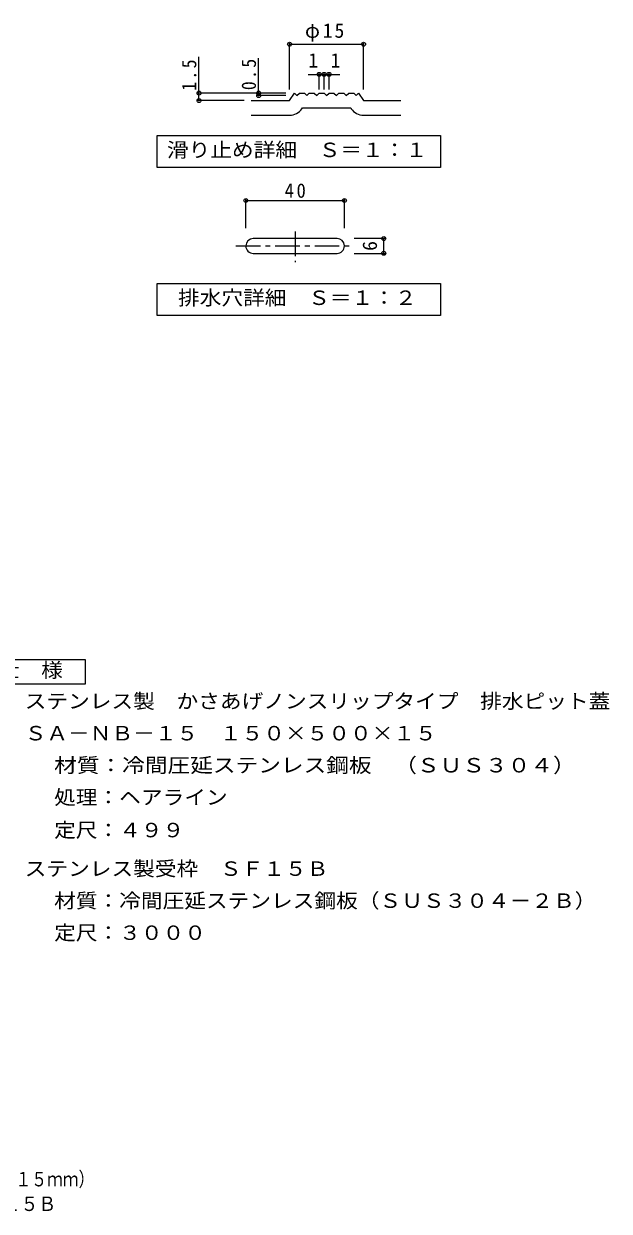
# Model space of a CAD drawing. Units: millimetres at full size, with parts at other scales. Extents: x -302 to 307, y -271 to 214.
# Drawn here: x 69.2 to 306.7, y -270.5 to 211.3 of the extents above; entities that cross this region are included whole.
import ezdxf
from ezdxf.enums import TextEntityAlignment as Align

# ---------------------------------------------------------------- set-up
doc = ezdxf.new("R2010")
doc.units = ezdxf.units.MM
doc.header["$LTSCALE"] = 2
doc.header["$PDMODE"] = 32
doc.header["$PDSIZE"] = 1.6
doc.linetypes.add('CHAIN1', pattern=[8, 5, -1, 1, -1])
for name, color, linetype, lineweight in [('C-0', 3, 'Continuous', 9), ('C-2', 3, 'Continuous', 9), ('C-4', 7, 'Continuous', 9), ('C-5', 3, 'Continuous', 9), ('D-5', 7, 'Continuous', 9)]:
    doc.layers.add(name, color=color, linetype=linetype, lineweight=lineweight)
doc.layers.add('F-4_F-4ﾚｲﾔ', color=2, linetype='Continuous')
doc.layers.add('F-5_F-5ﾚｲﾔ', color=2, linetype='Continuous')
doc.styles.add('ＭＳ ゴシック', font='')
doc.styles.get('ＭＳ ゴシック').set_extended_font_data('MS Gothic')

msp = doc.modelspace()

# ---------------------------------------------------------------- linework, layer by layer
at = {"layer": 'C-0', "color": 7}
for p, q in [((159.296, 128.361), (159.296, 140.167)), ((199.296, 128.361), (199.296, 140.167)), ((159.296, 139.567), (199.296, 139.567)), ((215.863, 124.123), (203.274, 124.123)), ((215.263, 118.124), (215.263, 124.123)), ((203.274, 118.124), (215.863, 118.124))]:
    msp.add_line(p, q, dxfattribs=at)
at = {"layer": 'C-0', "linetype": 'CHAIN1'}
for p, q in [((179.296, 127.04), (179.296, 114.511)), ((155.234, 121.123), (201.956, 121.123))]:
    msp.add_line(p, q, dxfattribs=at)
at = {"layer": 'C-0'}
for p, q in [((196.296, 124.123), (162.296, 124.123)), ((162.296, 118.124), (196.296, 118.124))]:
    msp.add_line(p, q, dxfattribs=at)
for centre, start, end in [((162.296, 121.123), 89.99997, 179.99881), ((162.296, 121.123), 179.9994, 270), ((196.296, 121.123), 1.16566, 89.99944), ((196.296, 121.123), 270, 0.00124)]:
    msp.add_arc(centre, 3, start, end, dxfattribs=at)
at = {"layer": 'C-2'}
for p, q in [((177.055, 180.122), (179.055, 183.122)), ((161.428, 180.122), (177.055, 180.122)), ((161.428, 174.122), (177.055, 174.122)), ((182.047, 176.794), (182.266, 177.123)), ((182.266, 177.123), (201.844, 177.123)), ((201.844, 177.123), (202.063, 176.794)), ((207.055, 174.122), (222.212, 174.122))]:
    msp.add_line(p, q, dxfattribs=at)
for points in [[(179.055, 183.122), (180.055, 182.122), (181.055, 183.122), (183.055, 183.122), (184.055, 182.122), (185.055, 183.122), (187.055, 183.122), (188.055, 182.122), (189.055, 183.122), (191.055, 183.122), (192.055, 182.122), (193.055, 183.122), (195.055, 183.122), (196.055, 182.122), (197.055, 183.122), (199.055, 183.122), (200.055, 182.122), (201.055, 183.122), (203.055, 183.122), (204.055, 182.122), (205.055, 183.122)], [(205.055, 183.122), (207.055, 180.122), (222.212, 180.122)]]:
    msp.add_lwpolyline(points, dxfattribs=at)
for centre, start, end in [((177.055, 180.122), 270, 326.30992), ((207.055, 180.122), 213.69006, 270)]:
    msp.add_arc(centre, 6, start, end, dxfattribs=at)
at = {"layer": 'C-4'}
for p, q in [((177.055, 184.604), (177.055, 203.578)), ((177.055, 202.978), (207.055, 202.978)), ((207.055, 184.604), (207.055, 203.578)), ((140.294, 180.122), (140.294, 197.811)), ((164.505, 182.122), (164.505, 197.274)), ((189.055, 184.604), (189.055, 191.338)), ((191.055, 184.604), (191.055, 191.338)), ((193.055, 184.604), (193.055, 191.338)), ((175.502, 183.122), (139.694, 183.122)), ((158.683, 180.122), (139.694, 180.122)), ((175.502, 182.122), (163.905, 182.122))]:
    msp.add_line(p, q, dxfattribs=at)
msp.add_lwpolyline([(184.618, 190.738), (191.055, 190.738), (197.441, 190.738)], dxfattribs=at)
for p in [(177.055, 202.978), (207.055, 202.978), (189.055, 190.738), (191.055, 190.738), (193.055, 190.738), (140.294, 183.122), (164.505, 183.122), (140.294, 180.122), (164.505, 182.122), (159.296, 139.567), (199.296, 139.567), (215.263, 124.123), (215.263, 118.124)]:
    msp.add_point(p, dxfattribs=at)
at = {"layer": 'C-5', "color": 7}
for points in [[(123.277, 152.916), (123.277, 165.916), (238.277, 165.916), (238.277, 152.916)], [(123.277, 92.916), (123.277, 105.916), (238.277, 105.916), (238.277, 92.916)]]:
    msp.add_lwpolyline(points, close=True, dxfattribs=at)
at = {"layer": 'D-5', "color": 2}
for p, q in [((49.164, -46.666), (94.164, -46.666)), ((94.164, -46.666), (94.164, -56.666)), ((94.164, -56.666), (49.164, -56.666))]:
    msp.add_line(p, q, dxfattribs=at)

# ---------------------------------------------------------------- texts
at = {"layer": 'C-0', "color": 2, "style": 'ＭＳ ゴシック'}
msp.add_text('6', height=5.865, rotation=90, dxfattribs=at).set_placement((214.263, 119.124), align=Align.BOTTOM_LEFT)
at = {"layer": 'C-0', "color": 2, "insert": (175.046, 140.567), "char_height": 5.865, "attachment_point": 7, "style": 'ＭＳ ゴシック'}
msp.add_mtext('\\T1.27;\\W0.95;40', dxfattribs=at)
at = {"layer": 'C-4', "color": 2, "style": 'ＭＳ ゴシック'}
for p in [(184.638, 191.738), (193.684, 191.738)]:
    msp.add_text('1', height=5.865, dxfattribs=at).set_placement(p, align=Align.BOTTOM_LEFT)
at = {"layer": 'C-4', "color": 2, "insert": (183.305, 203.978), "char_height": 5.865, "attachment_point": 7, "style": 'ＭＳ ゴシック'}
msp.add_mtext('\\T1.19;φ15', dxfattribs=at)
at = {"layer": 'C-4', "color": 2, "char_height": 5.865, "attachment_point": 7, "rotation": 90, "style": 'ＭＳ ゴシック'}
for s, insert in [('\\T1.27;\\W0.9;1.5', (139.294, 184.069)), ('\\T1.27;\\W0.9;0.5', (163.505, 184.337))]:
    msp.add_mtext(s, dxfattribs=dict(at, insert=insert))
at = {"layer": 'C-5', "color": 2, "style": 'ＭＳ ゴシック', "width": 1.1}
for s, p in [('滑り止め詳細\u3000Ｓ＝１：１', (127.277, 155.416)), ('排水穴詳細\u3000Ｓ＝１：２', (131.777, 95.416))]:
    msp.add_text(s, height=5.865, dxfattribs=at).set_placement(p, align=Align.BOTTOM_LEFT)
at = {"layer": 'D-5', "color": 2, "style": 'ＭＳ ゴシック'}
for s, width, p in [('仕\u3000様', 1.1, (58.664, -55.666)), ('ステンレス製\u3000かさあげノンスリップタイプ\u3000排水ピット蓋', 1.1, (69.582, -68.25)), ('ＳＡ－ＮＢ－１５\u3000１５０×５００×１５', 1.1, (69.582, -81.25)), ('材質：冷間圧延ステンレス鋼板\u3000（ＳＵＳ３０４）', 1.15, (81.525, -94.25)), ('処理：ヘアライン', 1.1, (81.525, -107.25)), ('定尺：４９９', 1.1, (81.525, -120.56)), ('ステンレス製受枠\u3000ＳＦ１５Ｂ', 1.1, (69.582, -136.202)), ('材質：冷間圧延ステンレス鋼板（ＳＵＳ３０４－２Ｂ）', 1.1, (81.525, -149.202)), ('定尺：３０００', 1.1, (81.525, -162.202))]:
    msp.add_text(s, height=5.865, dxfattribs=dict(at, width=width)).set_placement(p, align=Align.BOTTOM_LEFT)
at = {"layer": 'F-4_F-4ﾚｲﾔ', "style": 'ＭＳ ゴシック', "width": 0.9}
msp.add_text('ＳＡ－ＮＢ－１５\u3000１５０×５００×１５＋ＳＦ１５Ｂ', height=5.865, dxfattribs=at).set_placement((-97.613, -272.174), align=Align.BOTTOM_LEFT)
at = {"layer": 'F-5_F-5ﾚｲﾔ', "style": 'ＭＳ ゴシック', "width": 0.8}
msp.add_text('ステンレス製\u3000かさあげノンスリップタイプ\u3000排水ピット蓋（板厚３ｍｍ、高さ１５ｍｍ）', height=5.865, dxfattribs=at).set_placement((-164.542, -262.187), align=Align.BOTTOM_LEFT)

doc.saveas('drawing.dxf')
